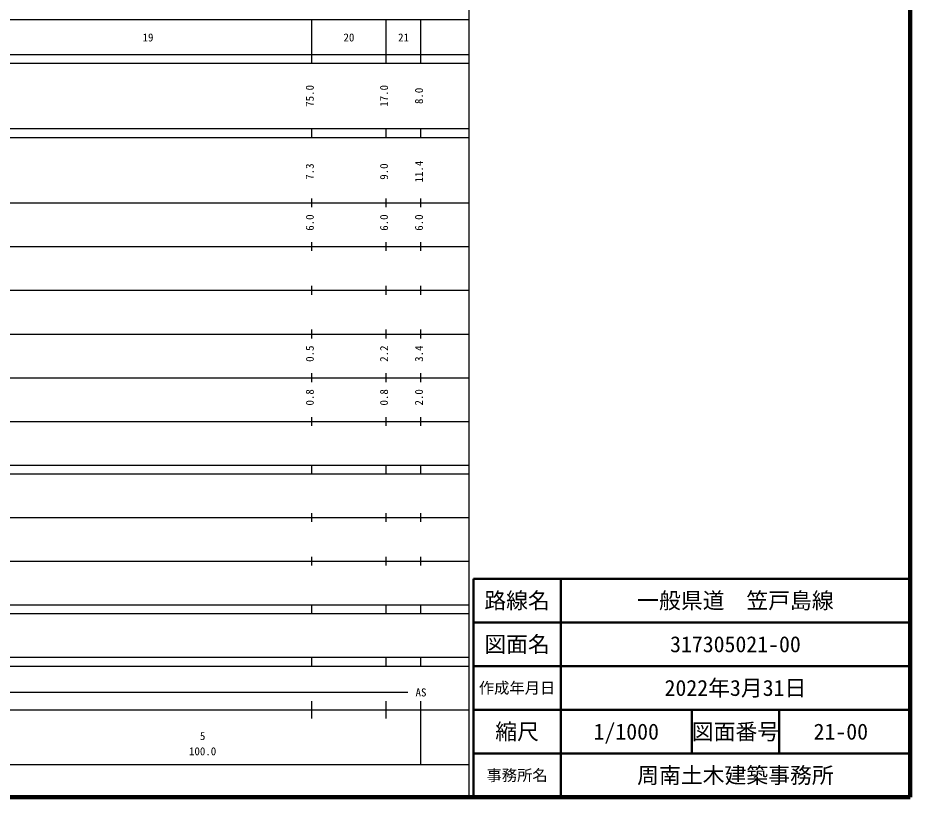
# Model space of a CAD drawing. Units: millimetres on the paper, enlarged 1000 times. Extents: x 40000 to 680000, y 20000 to 380000.
# Drawn here: x 475697 to 680000, y 20000 to 198357 of the extents above; entities that cross this region are included whole.
import ezdxf
from ezdxf.enums import TextEntityAlignment as Align

# ---------------------------------------------------------------- set-up
doc = ezdxf.new("R2010")
doc.units = ezdxf.units.MM
doc.header["$LTSCALE"] = 1000
for name, color, linetype, lineweight in [('M-TTL', 2, 'Continuous', 140), ('M-TTL-BAND', 7, 'Continuous', 25), ('M-TTL-FRAM', 2, 'Continuous', 50), ('M-TTL-LINE', 7, 'Continuous', 50)]:
    doc.layers.add(name, color=color, linetype=linetype, lineweight=lineweight)
doc.layers.add('M-TTL-TXT', color=7, linetype='Continuous')
doc.styles.add('ＭＳ ゴシック', font='')
doc.styles.get('ＭＳ ゴシック').set_extended_font_data('MS Gothic')

msp = doc.modelspace()

# ---------------------------------------------------------------- linework, layer by layer
at = {"layer": 'M-TTL'}
for p, q in [((680000, 20000), (680000, 380000)), ((40000, 20000), (680000, 20000))]:
    msp.add_line(p, q, dxfattribs=at)
at = {"layer": 'M-TTL-BAND'}
for p, q in [((579000, 20000), (579000, 370000)), ((68000, 198000), (579000, 198000)), ((543000, 188000), (543000, 198000)), ((560000, 188000), (560000, 198000)), ((568000, 188000), (568000, 198000)), ((40000, 190000), (579000, 190000)), ((40000, 188000), (579000, 188000)), ((40000, 173000), (579000, 173000)), ((543000, 171000), (543000, 173000)), ((560000, 171000), (560000, 173000)), ((568000, 171000), (568000, 173000)), ((40000, 171000), (579000, 171000)), ((40000, 156000), (579000, 156000)), ((543000, 155000), (543000, 157000)), ((560000, 155000), (560000, 157000)), ((568000, 155000), (568000, 157000)), ((46000, 146000), (579000, 146000)), ((543000, 145000), (543000, 147000)), ((560000, 145000), (560000, 147000)), ((568000, 145000), (568000, 147000)), ((543000, 135000), (543000, 137000)), ((560000, 135000), (560000, 137000)), ((568000, 135000), (568000, 137000)), ((52000, 136000), (579000, 136000)), ((543000, 125000), (543000, 127000)), ((560000, 125000), (560000, 127000)), ((568000, 125000), (568000, 127000)), ((46000, 126000), (579000, 126000)), ((543000, 115000), (543000, 117000)), ((560000, 115000), (560000, 117000)), ((568000, 115000), (568000, 117000)), ((52000, 116000), (579000, 116000)), ((543000, 105000), (543000, 107000)), ((560000, 105000), (560000, 107000)), ((568000, 105000), (568000, 107000)), ((46000, 106000), (579000, 106000)), ((40000, 96000), (579000, 96000)), ((40000, 94000), (579000, 94000)), ((543000, 94000), (543000, 96000)), ((560000, 94000), (560000, 96000)), ((568000, 94000), (568000, 96000)), ((49000, 84000), (579000, 84000)), ((543000, 83000), (543000, 85000)), ((560000, 83000), (560000, 85000)), ((568000, 83000), (568000, 85000)), ((40000, 74000), (579000, 74000)), ((543000, 73000), (543000, 75000)), ((560000, 73000), (560000, 75000)), ((568000, 73000), (568000, 75000)), ((40000, 64000), (579000, 64000)), ((543000, 62000), (543000, 64000)), ((560000, 62000), (560000, 64000)), ((568000, 62000), (568000, 64000)), ((40000, 62000), (579000, 62000)), ((40000, 52000), (579000, 52000)), ((543000, 50000), (543000, 52000)), ((560000, 50000), (560000, 52000)), ((568000, 50000), (568000, 52000)), ((40000, 50000), (579000, 50000)), ((71000, 44000), (565000, 44000)), ((543000, 38000), (543000, 42000)), ((560000, 38000), (560000, 42000)), ((568000, 27500), (568000, 42000)), ((40000, 40000), (579000, 40000)), ((68000, 27500), (579000, 27500))]:
    msp.add_line(p, q, dxfattribs=at)
at = {"layer": 'M-TTL-FRAM'}
for p, q in [((680000, 70000), (580000, 70000)), ((580000, 70000), (580000, 20000))]:
    msp.add_line(p, q, dxfattribs=at)
at = {"layer": 'M-TTL-LINE'}
for p, q in [((600000, 70000), (600000, 20000)), ((680000, 60000), (580000, 60000)), ((680000, 50000), (580000, 50000)), ((680000, 40000), (580000, 40000)), ((630000, 40000), (630000, 30000)), ((650000, 40000), (650000, 30000)), ((680000, 30000), (580000, 30000))]:
    msp.add_line(p, q, dxfattribs=at)

# ---------------------------------------------------------------- texts
at = {"layer": 'M-TTL-BAND', "style": 'ＭＳ ゴシック'}
for s, p in [('19', (505500, 192405)), ('20', (551500, 192405)), ('21', (564000, 192405)), ('AS', (568000, 42500)), ('5', (518000, 32523)), ('100.0', (518000, 29033))]:
    msp.add_text(s, height=1833, dxfattribs=at).set_placement(p, align=Align.BOTTOM_CENTER)
for s, p in [('75.0', (544000, 180500)), ('17.0', (561000, 180500)), ('8.0', (569000, 180500)), ('11.4', (569000, 163174)), ('7.3', (544000, 163174)), ('9.0', (561000, 163174)), ('6.0', (544000, 151500)), ('6.0', (561000, 151500)), ('6.0', (569000, 151500)), ('0.5', (544000, 121500)), ('2.2', (561000, 121500)), ('3.4', (569000, 121500)), ('0.8', (544000, 111500)), ('0.8', (561000, 111500)), ('2.0', (569000, 111500))]:
    msp.add_text(s, height=1833, rotation=90, dxfattribs=at).set_placement(p, align=Align.BOTTOM_CENTER)
at = {"layer": 'M-TTL-TXT', "style": 'ＭＳ ゴシック'}
for s, height, p in [('路線名', 3666, (590000, 65000)), ('路線名', 3666, (590000, 65000)), ('一般県道\u3000笠戸島線', 3666, (640000, 65000)), ('図面名', 3666, (590000, 55000)), ('図面名', 3666, (590000, 55000)), ('317305021-00', 3666, (640000, 55000)), ('2022年3月31日', 3666, (640000, 45000)), ('作成年月日', 2566, (590000, 45000)), ('作成年月日', 2566, (590000, 45000)), ('縮尺', 3666, (590000, 35000)), ('縮尺', 3666, (590000, 35000)), ('1/1000', 3666, (615000, 35000)), ('図面番号', 3666, (640000, 35000)), ('図面番号', 3666, (640000, 35000)), ('21-00', 3666, (664125, 35000)), ('事務所名', 2566, (590000, 25000)), ('事務所名', 2566, (590000, 25000)), ('周南土木建築事務所', 3666, (640000, 25000))]:
    msp.add_text(s, height=height, dxfattribs=at).set_placement(p, align=Align.MIDDLE_CENTER)

doc.saveas('drawing.dxf')
